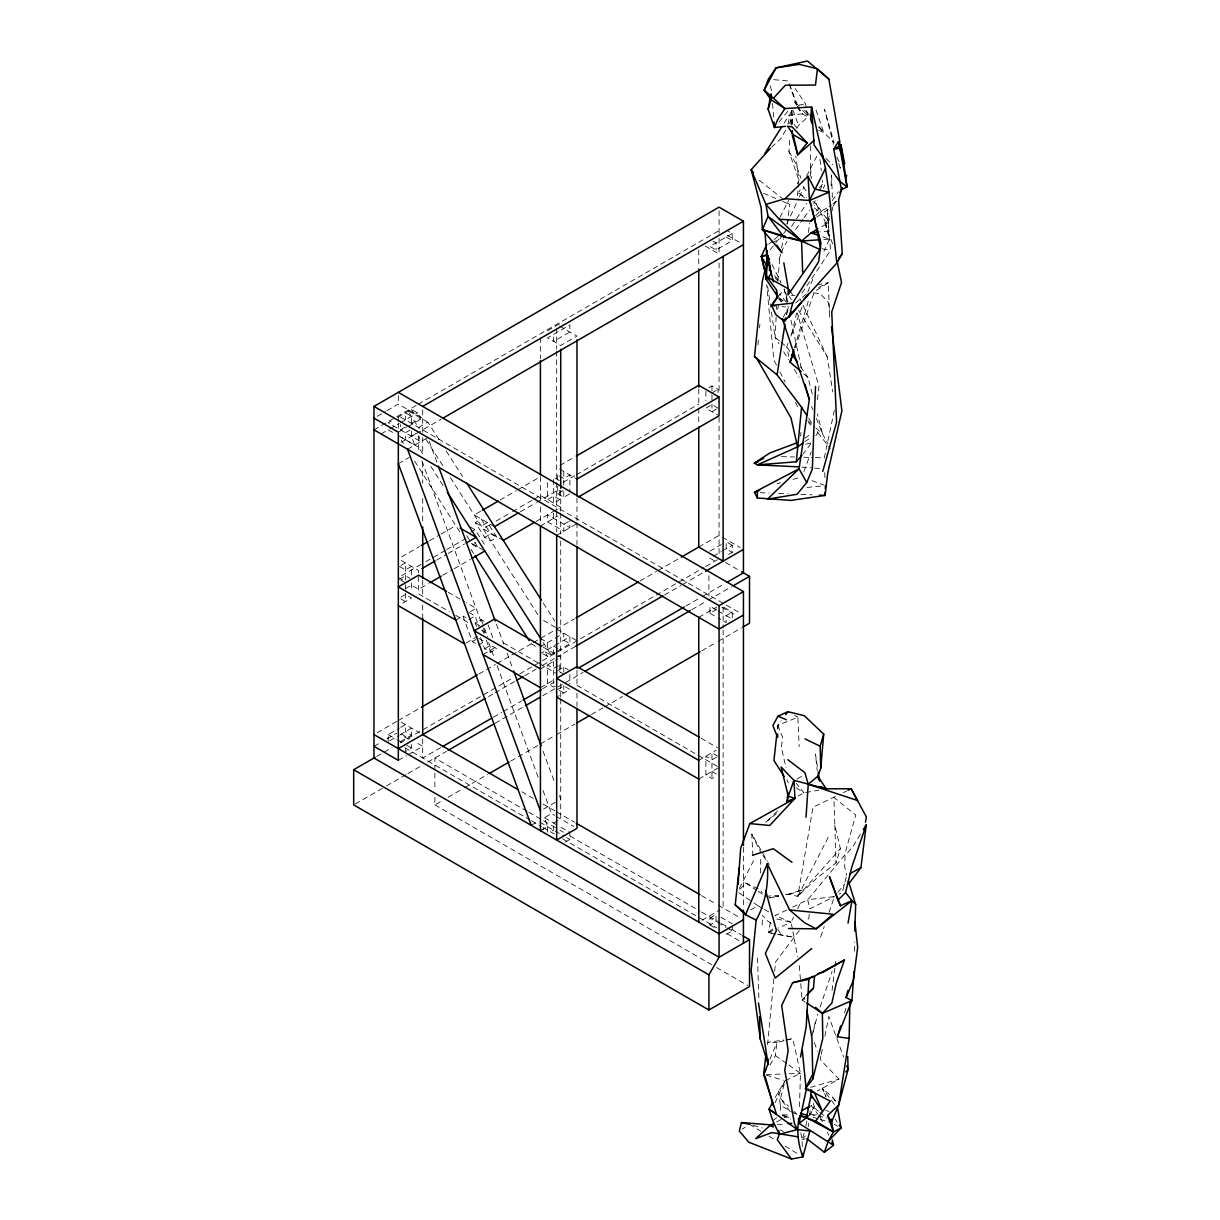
<?xml version="1.0" encoding="UTF-8"?>
<svg xmlns="http://www.w3.org/2000/svg" width="1220" height="1220" viewBox="0 0 1220 1220"><rect width="100%" height="100%" fill="white"/><g stroke="black" fill="none" stroke-linecap="round" stroke-linejoin="round"><path stroke-width="0.75" stroke-dasharray="5 3.75" d="M854.656 951.127L854.717 941.962M777.735 728.767L777.78 725.305L781.181 720.776M760.533 873.078L760.792 856.242M799.512 1106.693L800.442 1073.341L792.817 1038.647L785.528 1039.73M831.125 185.76L831.415 175.024M812.764 201.59L815.921 203.45L828.487 221.399L828.197 231.037L829.417 239.105L823.896 251.381M762.164 924.973L762.424 916.906M776.149 316.819L775.096 337.376L778.924 343.765M776.53 309.346L776.713 305.61M777.963 281.332L779.915 255.254M798.277 187.224L798.947 180.423L788.928 151.341L789.95 136.716M790.85 123.921L791.094 120.277L789.096 115.259L802.394 113.872L810.354 115.137M800.61 436.074L800.945 432.383M757.894 344.924L758.443 339.267M759.526 327.951L759.892 324.169M797.422 195.719L798.109 188.917M773.861 978.73L767.456 1046.028M774.639 971.242L775.6 961.863L799.71 929.884M777.369 729.011L777.78 725.305L797.895 717.268L799.146 746.64M817.43 399.596L819.001 386.511L797.209 313.006M809.256 914.344L808.814 918.004L806.542 920.978M808.204 1126.7L808.631 1123.178M769.972 1065.106L775.341 1055.559L776.957 1042.429L784.002 1040.752M832.055 990.472L834.831 968.207M835.059 966.347L835.761 960.78M787.174 224.144L789.782 204.502L785.421 201.041M809.714 1114.348L810.202 1110.734M808.341 232.486L809.729 223.123M786.381 314.745L787.54 307.226M785.924 894.611L789.569 894.29L797.743 896.41L813.008 807.198L836.981 795.776M828.014 213.149L825.925 224.312L828.197 231.037L819.626 231.968M771.772 933.209L768.432 932.537L770.964 919.529M805.902 1125.984L806.923 1120.799M820.923 1056.017L820.206 1059.616L838.963 1079.166L817.446 1090.954M821.289 1054.217L822.356 1048.819M824.872 1036.237L828.822 1016.473L843.599 1057.069M787.952 124.364L790.545 111.965M834.327 410.362L824.308 457.912L811.224 457.454M813.115 1032.318L817.659 1014.247M781.532 247.935L783.545 238.8M791.78 334.478L796.614 312.915M812.047 1035.719L815.86 1019.6M790.331 1111.71L780.51 1098.595L784.994 1080.752L800.442 1073.341L788.623 1064.968M846.207 877.195L842.257 892.476L839.116 894.123M794.403 347.944L808.738 299.647M844.514 1013.119L846.161 1007.659M828.227 837.362L797.743 896.41L816.256 878.644L835.99 862.937L840.382 848.647L834.846 825.315L833.839 797.346L855.754 815.097L844.469 855.464L807.686 899.765L788.425 909.281M786.412 314.882L788.516 308.37M777.491 309.224L778.65 305.717M820.084 1007.125L832.147 971.471M802.348 1146.571L802.013 1139.648L804.88 1131.153M820.633 937.052L824.232 926.498M829.036 912.423L834.434 896.578L807.686 899.765L809.912 908.824L834.434 896.578M795.089 347.868L814.213 292.144M803.873 471.576L811.209 451.949M779.107 258.914L780.907 254.126M781.517 252.525L783.926 246.15L787.113 241.636M788.059 343.293L786.702 346.831L789.767 360.54M790.789 336.217L803.05 304.36M807.823 291.976L813.282 277.825M829.569 218.7L827.023 225.181L815.921 203.45L817.568 200.08M829.341 215.955L825.925 224.312L818.498 228.613M769.942 1059.326L776.957 1042.429L767.334 1042.444L783.713 1040.004M813.755 203.984L815.25 200.66M819.733 190.655L822.722 183.991L822.295 180.209M775.051 1102.819L784.231 1082.445M786.824 223.962L798.536 198.692M799.313 197L804.01 186.889M804.392 197.686L798.551 193.187L800.152 189.786M806.542 176.183L817.43 155.062M823.302 188.292L824.949 184.922M833.412 205.936L835.868 200.949M792.375 928.938L791.063 922.244L793.519 917.226M797.621 908.854L800.076 903.837M813.328 1103.368L814.228 1106.83L809.47 1116.147L816.546 1114.76M739.305 888.45L753.213 861.335L753.014 857.706M779.931 217.343L788.577 200.568M797.224 183.778L798.947 180.423L795.76 155.992M775.081 1097.588L784.994 1080.752M785.665 130.113L781.151 138.317L771.696 147.101M789.294 123.555L791.094 120.277L796.767 127.81M783.179 317.246L788.212 308.248M796.858 128.512L798.597 125.447L807.793 116.922L805.566 103.898L795.15 88.526M860.359 834.404L853.497 845.597L845.079 855.998L844.636 866.459L846.649 875.502M810.827 443.79L803.202 453.87M815.844 435.784L817.857 432.566L815.814 429.409M807.61 1117.352L814.228 1106.83M784.063 123.205L789.096 115.259M791.566 226.462L795.577 220.302M796.584 218.761L806.603 203.344M802.074 293.029L830.561 250.359L827.084 208.056L831.415 204.99M782.645 234.987L779.793 239.12L771.863 242.688M783.606 233.615L786.458 229.497M832.299 200.583L838.567 191.631M795.638 229.589L803.096 219.051M804.163 217.541L809.5 210.008M770.201 249.81L779.488 238.205M797.743 896.41L840.382 848.647M785.909 293.044L787.739 301.736L784.246 289.11L777.475 297.436L780.952 301.523M837.942 892.278L844.987 883.661M779.031 121.939L788.212 110.822M805.23 1002.077L802.12 1000.034L807.503 993.858M800.808 1132.846L802.013 1139.648L805.368 1135.942M819.077 187.956L822.722 183.991M739.899 889.319L745.725 883.021L760.274 889.914L762.164 892.582M815.677 215.864L819.337 211.944L827.084 208.056M795.608 302.941L808.494 292.236M800.778 983.716L802.12 1000.034L804.636 997.411M777.628 810.919L765.367 822.631L778.055 812.215M802.12 1000.034L804.544 997.762L805.215 1001.391M768.691 244.122L772.794 240.737M774.151 239.623L778.253 236.238M816.271 211.167L818.986 208.94L814.609 205.57M775.752 933.91L768.432 932.537L772.855 928.938M772.717 1120.661L776.728 1117.734M832.863 203.969L838.628 199.897M804.803 441.762L810.614 437.675M804.803 438.361L811.041 434M816.836 217.053L830.408 207.964M742.248 1129.125L745.161 1127.204M816.317 290.436L828.304 282.735L829.661 317.52M377.224 416.264L385.337 411.567M386.969 410.637L398.33 404.064L422.7 418.14L408.075 426.573M373.976 429.852L416.706 405.192M418.353 404.232L719.068 230.61M391.33 421.007L388.189 422.821L420.747 441.625L418.78 436.272M397.598 417.392L411.384 409.432L417.469 412.939L420.747 418.079L406.748 426.176M547.536 330.818L562.161 322.385M381.082 433.954L387.579 430.202M389.76 428.952L399.169 423.508M400.374 422.821L417.469 412.939M732.259 233.538L709.933 246.44L716.033 249.947L732.259 240.584L732.259 233.538L726.174 230.031M405.147 427.091L400.374 429.852L400.374 424.575M398.33 432.2L406.458 427.503M410.012 430.141L405.437 432.78L405.437 439.81M418.643 427.503L427.854 422.181L441.152 443.012M415.959 433.573L411.384 436.211L414.663 445.132L400.739 437.095M401.182 442.28L441.06 419.253M407.556 449.234L427.854 437.522M398.33 463.691L409.264 457.378M401.624 556.884L419.68 546.453M429.531 540.765L439.368 535.077M441.015 534.131L455.792 525.606M480.695 511.226L474.229 514.962L487.436 522.572L496.86 537.349L490.775 540.872L484.675 537.349L475.251 522.572L481.336 519.064L490.775 533.826L496.86 537.349M500.063 500.047L516.212 490.714M517.829 489.784L538.813 477.661M559.934 465.476L574.635 456.982M400.877 565.516L405.437 562.878L405.437 583.267M708.927 387.67L711.962 385.901L718.062 389.424L718.062 393.175M470.508 532.347L475.068 529.709L484.508 544.486M487.436 522.572L481.336 526.095L475.251 522.572M711.962 392.932L718.062 389.424M401.563 575.657L424.163 562.618M425.78 561.673L445.163 550.495M446.779 549.564L464.53 539.301M489.54 524.875L482.983 528.657L503.28 540.384M496.113 521.077L510.89 512.553M512.522 511.592L532.225 500.23M533.872 499.285L540.429 495.488L560.727 507.2L554.17 510.997M563.213 482.342L574.635 475.739M576.267 474.793L698.77 404.079M399.352 579.286L405.437 575.764L410.012 578.402M436.699 560.071L446.535 554.383M448.182 553.438L464.606 543.952M520.376 511.759L534.894 503.372M536.51 502.442L559.126 489.388M557.692 486.231L557.692 493.734L563.777 490.211M483.41 550.205L471.637 543.403L472.323 544.486L475.373 542.717M484.675 537.349L490.775 533.826M405.437 588.665L411.536 585.142L418.643 589.245L428.327 583.648M559.721 490.211L559.721 499.59L553.636 503.113L553.636 477.325L559.721 480.832M557.692 493.734L563.777 497.241L569.862 493.734M716.536 409.051L711.962 411.689L711.962 404.186M400.877 597.159L405.437 594.521L411.536 598.044L401.182 604.007M442.86 575.26L452.544 569.664M454.16 568.733L470.31 559.416M536.114 521.428L553.636 511.302M540.429 525.957L557.891 515.877M568.352 521.565L563.777 524.203L563.777 531.234L547.536 521.855L547.536 514.825L569.862 527.711L569.862 520.681M556.671 535.336L576.968 523.609M455.792 620.08L462.899 615.978L465.933 617.732M470.401 611.632L476.09 608.353L466.238 602.665M468.983 619.486L475.068 615.978L479.475 627.949M476.501 626.531L475.251 623.1L481.336 619.592L487.436 623.1M465.964 643.047L477.737 636.26M462.899 615.978L472.323 641.629L476.898 639.005M478.408 645.151L484.508 641.629L478.408 638.121M484.675 648.765L490.775 645.258L496.86 648.765L490.775 652.288L484.675 648.765L480.283 636.794M482.983 654.53L496.174 646.905L496.86 648.765M377.224 732.701L396.713 721.447M398.33 720.517L419.726 708.164M478.926 673.974L495.381 664.488M497.028 663.528L510.189 655.933M511.82 654.987L531.569 643.596M533.216 642.65L555.054 630.038M556.244 629.352L574.33 618.906M640.119 580.918L656.573 571.417M658.221 570.472L679.601 558.135M698.77 547.063L719.068 535.336M388.189 741.607L388.189 734.577L399.169 728.233M400.739 727.333L405.437 724.619L405.437 731.649L411.536 735.157L411.536 728.126L400.374 734.577L411.536 741.028M539.911 646.981L563.777 633.195L563.777 640.225L569.862 643.748L569.862 636.718L541.588 653.035M709.933 551.165L721.31 544.593M373.976 746.289L380.472 742.553M386.969 738.801L396.713 733.174M389.76 740.708L399.169 735.263M713.182 556.32L721.31 551.623M722.53 550.921L732.259 545.294L732.259 552.324L727.394 555.146M400.374 741.607L411.536 735.157M543.113 653.92L547.688 656.558L555.603 651.983M556.884 651.251L569.862 643.748M376.705 756.446L392.047 747.586M400.267 742.843L513.65 677.375M519.781 673.837L703.986 567.483M705.633 566.538L717.421 559.721M488.488 696.589L493.429 693.738M495.061 692.792L514.809 681.4M524.676 675.697L536.19 669.048M542.763 665.251L554.276 658.602M555.923 657.656L575.657 646.264M664.488 594.979L680.928 585.493M682.575 584.533L703.955 572.195M540.429 668.941L557.891 658.861M411.536 744.535L411.536 748.058L405.437 751.566L405.437 748.058M558.196 665.723L553.636 668.362L547.536 664.839L547.536 683.596L553.636 687.104L558.196 684.466M398.33 760.365L406.458 755.668M408.075 754.738L422.7 746.289L416.203 742.553M557.692 670.695L563.777 667.188L568.352 669.826M540.429 687.699L553.636 680.074M440.786 747.57L422.7 758.016L422.7 737.917M493.429 717.177L501.649 712.434M503.296 711.489L521.382 701.042M542.763 688.69L554.276 682.041M685.869 606.081L700.661 597.525M702.308 596.58L723.689 584.243M355.325 803.949L384.925 786.854M386.572 785.909L406.306 774.517M407.953 773.556L421.113 765.962M427.686 762.164L446.413 751.352M495.122 723.231L524.722 706.151M542.808 695.705L583.145 672.418M691.862 609.649L706.685 601.079M708.332 600.133L731.405 586.82M557.692 689.452L563.777 685.93L569.862 689.452L556.671 697.077M698.77 617.366L716.628 607.057M716.43 609.985L709.933 606.233L709.933 613.263L716.033 609.756L716.033 606.233M718.062 610.93L732.259 619.135L732.259 612.104L726.174 615.612L726.174 622.642L718.062 617.961M434.869 797.392L434.869 804.895L441.472 801.098M448.06 797.285L462.883 788.73M464.53 787.769L487.588 774.456M510.661 761.143L538.66 744.978M540.308 744.032L555.13 735.462M556.778 734.516L574.894 724.055M591.38 714.539L602.909 707.89M604.556 706.929L622.673 696.467M701.744 650.824L716.567 642.254M718.214 641.308L741.287 627.995M543.556 809.104L557.616 800.991M531.218 825.361L538.31 821.258M541.588 830.179L547.688 826.657L544.41 817.736L551.516 813.633L554.582 815.402M540.429 830.683L547.536 826.58L547.536 833.611M557.891 820.602L553.636 823.058L553.636 830.088L549.061 832.726M698.77 760.35L716.231 750.285M565.302 842.105L569.862 839.467L569.862 832.437L560.117 826.809M716.536 757.132L711.962 759.77L705.877 756.263L705.877 775.005L711.962 778.528L716.536 775.889M698.77 779.107L719.068 767.395M702.018 920.215L719.876 909.906M709.933 917.989L716.033 914.481L716.033 921.512L709.933 925.019L709.933 917.989L716.43 921.74M726.174 934.398L732.259 930.89L732.259 925.614M797.133 778.878L801.784 776.316M776.667 1121.851L786.671 1116.452L791.307 1118.77M797.88 796.096L804.01 792.832L818.803 790.179M750.635 909.8L758.321 905.941L762.896 908.549M843.264 792.664L846.405 791.109M818.406 287.493L828.304 282.735L818.33 284.641M786.763 910.059L775.127 915.519L791.063 922.244L778.131 928.13M768.432 932.537L776.515 928.862M823.851 239.486L829.417 239.105L824.949 222.833L828.487 221.399M789.569 894.29L803.202 889.67L785.878 894.946M810.568 1087.355L838.963 1079.166M777.109 483.7L780.647 482.724M793.03 479.353L800.106 477.416M805.734 444.248L811.163 442.814M785.771 1040.324L792.817 1038.647M802.013 1139.648L805.139 1138.961M798.612 105.271L805.566 103.898M778.573 896.105L769.225 897.859L778.467 896.243M786.061 894.702L793.534 893.299M806.999 487.436L823.576 485.789M777.247 1124.748L784.506 1124.047M765.901 896.364L778.65 895.251M766.495 1074.591L781.578 1074.027M789.126 1073.753L800.442 1073.341M782.477 1114.836L789.37 1115.019M781.517 456.615L794.51 456.982M803.797 457.241L809.363 457.408M760.075 492.651L769.362 493.032M778.65 493.429L787.937 493.825M800.93 494.374L812.078 494.847M801.708 467.108L812.718 467.992M814.548 468.129L820.053 468.571M773.754 79.666L788.227 80.932L796.462 105.149M791.399 295.286L794.83 295.652M782.096 306.586L785.604 306.967M813.465 292.815L820.069 293.608L828.456 302.469L829.615 311.801M809.47 1113.784L827.373 1118.145M778.421 934.535L794.022 937.311L797.621 956.754M777.567 934.245L794.022 937.311L792.71 930.616M822.265 248.788L830.561 250.359M776.713 918.919L791.063 922.244M782.234 1115.217L786.671 1116.452M753.167 1125.359L762.21 1128.012M766.312 1075.155L783.301 1080.249M813.054 1117.23L818.437 1118.847M820.221 1119.396L830.972 1122.629M825.772 1110.429L829.081 1111.45M822.753 236.848L829.417 239.105M811.956 480.649L823.729 484.98M818.696 130.372L823.698 132.416L834.053 142.557L824.445 109.281L833.55 144.311M782.416 1115.507L790.712 1119.075M763.613 193.248L775.828 198.494M782.813 201.498L789.782 204.502M780.114 1129.934L783.469 1131.428M834.343 1124.413L837.698 1126.197M778.955 298.26L786.412 302.346L779.793 294.005M794.586 715.423L797.895 717.268M778.528 1090.985L780.327 1105.305L789.965 1110.718M791.566 1111.618L797.987 1115.232L793.961 1111.389M797.301 106.689L802.394 113.872L807.793 116.922M764.421 909.418L769.012 912.026M727.196 235.308L740.189 242.81M726.174 237.061L732.259 240.584M712.983 241.163L716.033 242.917L716.033 249.947M705.267 246.089L719.876 254.523M718.062 408.182L711.962 404.659L705.877 408.182L717.65 414.968M559.522 326.014L576.968 336.095L560.727 345.473L547.536 337.848L569.862 324.962L569.862 331.992L553.636 341.371L553.636 334.341M722.316 537.212L740.189 547.521M732.259 545.294L726.174 541.787L726.174 548.817L732.259 552.324M725.488 562.481L740.189 570.96M559.522 468.998L576.968 479.079M709.933 558.196L714.508 560.834M559.217 475.861L563.777 478.499L569.862 474.976L569.862 491.858M427.854 422.181L407.556 410.469L418.796 428.083M559.721 499.59L553.636 496.067L547.536 499.59L547.536 482.708M723.125 603.305L398.33 415.791L398.33 421.434M726.251 605.105L740.311 613.218M724.146 607.408L732.259 612.104M721.92 607.301L736.529 615.734M709.933 613.263L716.43 617.015M398.33 435.57L418.643 447.282L422.73 453.688M388.189 429.852L392.886 432.566M490.272 524.219L494.542 526.674M470.508 527.07L475.068 529.709M472.323 544.486L478.408 547.993L473.848 540.841M543.556 620.492L557.616 628.62M556.671 629.093L576.968 640.82M540.429 638.472L547.536 642.574L547.536 649.604M557.891 648.552L553.636 646.097L553.636 653.127M401.182 560.422L418.643 570.487L418.643 593.942L449.311 611.647M448.182 592.249L464.606 601.719M542.976 646.966L560.727 657.229M701.103 738.268L717.436 747.692M399.352 566.4L405.437 569.908L411.536 566.4L411.536 575.764M531.218 643.794L538.31 647.896M468.983 612.455L475.068 615.978M718.062 756.263L711.962 752.74L711.962 778.528M398.33 577.533L404.018 580.812M400.877 580.171L405.437 582.794M475.251 623.1L481.336 626.622M559.217 671.579L563.777 674.218M455.777 615.368L468.693 622.825M481.61 630.283L484.828 632.158M503.28 642.803L537.745 662.704M539.392 663.649L555.801 673.135M576.968 685.35L696.208 754.189M697.84 755.134L717.436 766.45M711.962 771.497L716.536 774.136M400.877 598.913L405.437 601.551L405.437 584.67M559.217 690.337L563.777 692.975L563.777 685.472M472.323 641.629L475.373 643.397M401.182 722.149L419.512 732.732M521.733 791.765L533.292 798.429M543.205 804.148L554.749 810.827M556.411 811.773L574.559 822.249M701.668 895.648L716.521 904.218M718.183 905.179L740.311 917.943M556.122 816.302L573.72 826.459M720.898 917.287L732.259 923.845M401.578 734.104L409.707 738.801M544.41 817.736L558.501 825.879M527.131 811.285L434.869 758.016L434.869 771.147M528.779 812.23L541.954 819.84M543.601 820.785L558.424 829.341M560.071 830.302L563.365 832.208M569.953 836.005L700.097 911.142M701.744 912.087L719.861 922.549M721.523 923.51L729.758 928.268M731.405 929.213L741.287 934.916M717.65 922.442L726.174 927.368M727.394 928.069L732.259 930.89M388.189 734.577L396.027 739.106M397.598 740.006L405.147 744.368M406.748 745.298L411.536 748.058M539.85 822.143L563.777 835.959M566.614 837.591L569.862 839.467M404.903 747.753L529.8 819.855M531.447 820.801L541.299 826.489M542.946 827.45L554.444 834.084M562.664 838.826L717.131 928.008M726.998 933.696L740.143 941.291M709.933 925.019L716.43 928.771M434.869 804.895L714.92 966.576M716.567 967.536L747.875 985.607M798.551 193.187L806.451 197.853M749.553 1124.306L760.853 1131.23M768.936 1136.171L775.401 1140.136M785.085 1146.068L798.002 1153.998M796.157 787.846L804.01 792.832L796.248 783.316M745.725 883.021L756.583 890.203M758.138 891.225L762.79 894.321M739.045 892.842L752.389 901.915M753.868 902.922L758.321 905.941M771.208 923.403L766.617 920.261L762.47 915.29M775.341 1055.559L787.159 1063.916M818.406 1111.145L810.949 1105.32L817.949 1114.18M819.901 1112.304L824.385 1115.812M759.282 180.24L783.972 199.882M814.259 207.827L819.337 211.944M779.443 340.914L775.096 337.376L770.964 309.087M780.891 342.103L786.702 346.831L789.889 351.421M796.69 105.011L794.784 102.053L799.039 105.621M804.697 110.379L808.936 113.948M803.873 373.93L807.991 377.438L812.688 395.661M832.421 1097.207L836.585 1102.468L832.421 1097.207L822.234 1088.148L825.787 1096.307M807.762 420.625L814.487 426.68M815.829 427.9L822.539 433.954L827.861 443.668M778.97 297.619L784.002 302.194M780.51 1098.595L788.577 1106.265M825.879 158.356L832.62 164.791M774.502 275.796L780.708 282.232M794.784 102.053L797.422 104.813M802.668 110.334L807.93 115.854M818.437 126.895L823.698 132.416L815.692 109.053M808.448 422.577L810.873 425.292M775.188 277.748L777.46 280.585M819.245 126.666L823.698 132.416M817.857 432.566L830.286 448.67M778.833 297.985L782.218 302.469M834.419 1104.374L822.234 1088.148L826.001 1096.643M790.529 291.809L792.71 294.783M762.942 855.495L769.24 864.431M803.187 186.523L806.374 191.098M800.549 366.717L807.991 377.438M789.401 296.567L791.46 299.556M777.78 929.427L781.761 935.191M808.692 418.368L811.742 423.096M835.426 1119.243L837.301 1122.156M797.636 106.491L802.394 113.872M446.261 451.019L462.609 476.639M543.357 603.183L554.597 620.812M411.384 409.432L414.663 414.571M425.963 439.291L443.333 466.528M450.485 477.737L540.429 618.692M430.904 466.513L444.187 487.329M543.327 642.696L551.516 655.521L544.41 651.419L547.688 656.558M466.665 535.611L470.432 541.528M401.395 440.374L403.454 443.577M414.693 461.19L460.687 533.277M470.905 549.29L473.97 554.093M798.52 310.444L827.236 356.865L832.772 391.94M783.713 351.741L788.516 359.732M794.266 369.325L799.054 377.315M752.923 855.891L751.749 834.129L767.395 861.244M788.928 151.341L795.318 162.626L800.899 178.227M776.5 365.1L773.907 360.037L766.633 284.565M779.946 371.856L785.131 381.997M795.486 402.264L798.947 409.02M836.905 157.227L840.458 164.303M772.046 264.526L780.998 282.552M751.749 834.129L760.838 852.505M799.847 298.519L802.257 303.673M803.065 305.381L827.236 356.865M820.297 1117.139L822.615 1122.11M827.282 1132.038L828.837 1135.347M786.87 779.702L788.303 782.874M777.78 725.305L782.538 737.063L781.41 747.433L786 767.761M811.544 406.291L812.916 409.752M816.348 418.399L822.539 433.954L817.385 413.9M789.523 84.317L797.239 104.569M797.88 106.262L799.802 111.325M792.924 110.059L798.597 125.447M429.166 441.091L437.019 462.471M496.403 624.106L503.784 644.191M507.062 653.096L512.949 669.124M543.068 751.078L554.841 783.148M559.431 795.623L560.727 799.176M488.061 624.808L493.093 638.502M481.336 619.592L483.852 626.439M484.477 628.147L487.619 636.703M421.906 460.886L482.967 627.049M483.44 628.346L485.407 633.698M488.671 642.604L494.558 658.632M497.18 665.769L538.416 778.009M543.007 790.468L551.516 813.633M482.586 630.023L483.852 633.47M486.338 640.225L490.775 652.288M824.949 222.833L832.635 244.015M814.38 1042.536L817.293 1051.076M838.78 163.632L840.641 170.037L840.549 167.171M770.155 85.644L771.528 90.493M784.246 289.11L788.227 307.455M791.018 320.311L801.372 368.043M817.4 766.663L815.463 753.99L817.217 770.689M767.654 286.441L770.689 307.196M791.094 120.277L791.841 125.904M819.993 159.454L821.258 170.785M810.537 167.689L811.498 178.577M799.268 965.584L800.625 981.902M772.55 103.441L773.724 118.249M824.674 472.674L824.995 478.209M791.856 110.364L792.649 125.248M780.327 1105.305L780.678 1112.899M757.483 957.883L758.992 1001.391M831.628 175.177L832.33 197.548M832.62 206.866L832.741 210.602M834.846 825.315L835.99 862.937M791.749 110.334L792.161 125.096M810.354 145.927L810.507 176.305M743.438 847.381L743.438 908.32M723.125 607.118L723.125 628.071M723.125 629.977L723.125 908.031M719.068 210.785L719.068 236.329M719.068 238.235L719.068 255.376M719.068 262.986L719.068 392.504M719.068 417.255L719.068 555.176M711.962 385.901L711.962 393.404M711.962 394.807L711.962 402.31M708.927 575.733L708.927 596.092M705.877 391.3L705.877 400.678M698.77 249.947L698.77 267.088M698.77 388.982L698.77 406.123M698.77 408.029L698.77 423.264M576.968 497.974L576.968 520.833M576.968 522.739L576.968 544.562M576.968 670.268L576.968 685.503M576.968 693.112L576.968 706.441M569.862 674.446L569.862 683.825M563.777 471.454L563.777 488.336M563.777 491.614L563.777 497.241M563.777 667.188L563.777 674.69M560.727 490.211L560.727 511.165M560.727 513.071L560.727 534.024M560.727 540.902L560.727 672.312M560.727 683.734L560.727 697.077M560.727 698.968L560.727 818.955M559.721 664.839L559.721 672.342M557.692 474.976L557.692 484.355M556.671 328.18L556.671 349.133M556.671 351.04L556.671 480.543M556.671 482.449L556.671 509.106M556.671 511.012L556.671 531.966M553.636 513.071L553.636 518.332M553.636 661.332L553.636 687.104M540.429 337.559L540.429 358.512M540.429 476.593L540.429 499.437M540.429 507.062L540.429 522.297M434.869 773.022L434.869 789.889M422.7 409.767L422.7 435.57M422.7 437.477L422.7 454.618M422.7 462.228L422.7 483.181M422.7 498.416L422.7 523.182M422.7 580.308L422.7 597.449M422.7 605.074L422.7 618.403M418.643 435.799L418.643 451.979M411.536 423.401L411.536 416.371L405.437 412.863L405.437 419.893M411.536 431.026L411.536 436.303M411.536 583.038L411.536 590.541M398.33 395.692L398.33 404.064M398.33 423.309L398.33 433.771"/><path stroke-width="1.5" d="M838.155 142.054L844.713 163.876L840.976 145.134L838.155 142.054L833.748 149.191L841.48 189.695L838.628 199.897L842.288 253.775L836.874 263.002L784.307 321.394L775.737 314.486L771.574 305.457L777.704 296.49L776.469 289.826L766.663 276.757L766.709 254.172L764.848 230.488M831.476 326.746L841.891 410.82L827.77 472.826L825.071 495.411L790.895 500.413L757.346 497.989L757.391 490.638L799.054 468.8L809.333 399.367L805.032 384.392M854.793 930.982L855.678 904.477L848.342 880.931M777.659 733.952L777.597 737.414L772.87 725.488L777.994 716.14L787.967 711.717L804.209 715.652L823.713 734.104L820.74 768.234L817.812 776.255L808.235 784.231L806.023 817.247M806.71 1138.611L824.369 1152.275L828.258 1141.203L833.428 1131.962L827.724 1115.354L838.659 1105.106L849.166 1038.403L849.867 1002.489M799.207 1117.794C796.37 1131.016 798.139 1144.055 802.851 1156.956L791.521 1159L748.836 1142.24L739.32 1131.062L741.455 1122.568L773.632 1125.099M777.704 296.49L765.824 278.861L767.365 250.817M825.193 492.133L825.071 495.411L819.504 495.167M825.299 488.869L825.421 485.606M815.524 386.603L812.322 469.136L806.71 482.556L797.118 494.252L767.456 499.163L799.054 468.8L806.71 482.556M771.36 94.199L771.101 99.781L768.142 109.221L774.441 127.505L785.695 126.331M765.824 278.861L767.166 254.69L761.341 256.322L766.8 278.739L761.341 256.322L766.831 244.412M812.368 976.32L808.829 979.355L806.222 1026.66L800.518 1057.038M787.739 792.344L787.159 801.814L794.982 798.353L793.93 780.342L781.09 766.999L788.288 796.248L787.159 801.814L790.224 800.183M738.069 884.439L740.662 848.357L749.812 823.591L794.982 798.353L788.288 796.248L793.93 780.342L826.214 788.837L851.133 788.776L857.584 800.534L808.235 784.231L804.88 772.702L787.8 759.679M854.03 971.272L851.911 1000.598L837.362 1036.756L849.166 1038.403M839.909 142.465L828.868 79.117L807.442 61L776.072 67.862L768.325 79.193L764.162 90.234L771.101 99.781L784.902 108.565L811.605 106.994L814.091 145.058L839.345 181.124L847.092 186.934L840.504 151.326L840.976 145.134L833.748 149.191L839.894 148.215L840.976 145.134L847.092 186.934L841.48 189.695M756.156 920.124L745.527 914.726L767.304 863.79C768.783 882.731 765.535 903.639 756.156 920.124L751.108 970.571L760.304 1039.226L768.066 1063.931L763.628 1074.53L776.408 1113.967L769.058 1109.148L772.504 1102.544M796.568 442.951L769.85 452.971L754.265 463.173L757.376 464.881L796.309 461.785L801.586 407.312L777.094 374.845L754.494 356.621L762.302 281.378L765.184 269.467L765.55 273.25M807.152 994.788L813.45 988.215L814.563 976.046M764.818 273.25L765.184 269.467M745.527 914.726L735.233 904.813L739.228 867.801M776.774 734.577L773.938 760.533L784.201 776.484M764.604 1074.652L763.628 1074.53L766.023 1053.76M817.43 68.823L815.478 85.08L785.36 85.217L773.465 98.256L764.162 90.234L776.072 67.862L799.344 64.37L817.43 68.823L828.868 79.117M848.845 883.722L860.939 867.664L866.246 824.812L863.303 829.6M865.514 822.311L866.322 816.79L851.133 788.776L847.991 790.331M777.094 374.845L784.933 324.139M848.022 923.144L851.987 900.619L845.567 892.552L851.789 867.054L866.246 824.812M768.142 109.221L770.857 94.23M824.369 1152.275L833.504 1145.275L799.054 1123.361L806.527 1117.703L811.071 1094.706L810.736 1089.582L814.518 1092.876L830.195 1101.157L815.692 1121.073L799.695 1115.72M806.328 1087.477L812.84 1078.922L822.798 1038.464L822.356 1013.362L831.842 1003.13L836.34 983.061L844.453 959.987L812.886 976.961L792.603 982.756L781.669 1005.494L788.151 1050.664L784.765 1070.321L794.464 1123.666L797.346 1129.613L809.836 1130.986L802.851 1156.956L802.684 1153.495M801.25 302.56L789.172 316.895L792.634 303.139L818.666 261.675L820.968 242.81L809.47 200.492L808.052 176.29L785.146 198.677L765.916 204.381L751.184 169.687L770.354 148.367M845.948 178.166L846.695 175.146M806.801 1003.099L822.356 1013.362L851.911 1000.598L846.101 997.502L847.885 990.427M822.737 471.393L836.615 422.12L831.735 311.969L841.541 282.506L837.271 262.224M820.74 768.234L820.16 746.213L823.713 734.104M801.128 371.597L790.148 362.248L793.869 349.728M837.362 1036.756L840.671 1025.852M809.333 399.367L782.34 318.74L784.307 321.394L785.36 318.13M790.148 362.248L793.854 351.467M763.628 1074.53L765.733 1069.452M776.85 245.113L781.928 252.708L762.409 229.68L768.036 216.382L765.916 204.381L779.29 219.28L801.586 241.041L820.465 249.795M846.101 997.502L853.42 980.316L857.675 947.284L854.869 921.817M839.939 192.653L842.379 187.666M806.069 1087.264L812.718 1074.256M789.172 316.895L791.673 312.122M812.322 124.181L810.537 119.072L811.605 106.994L825.467 168.512L809.47 200.492L811.712 205.768M708.927 1009.992L708.927 974.841L719.068 957.258L719.068 605.654L373.976 406.412L373.976 758.016L719.068 957.258L749.522 939.674L749.522 986.553L708.927 1009.992L353.678 804.895L353.678 769.728L375.058 757.391M767.975 278.648L771.162 273.188L767.166 254.69L769.606 259.616M784.307 321.394L786.26 318.237M764.955 153.384L782.051 126.377M775.081 305.839L771.574 305.457L777.475 297.436L776.118 292.251M785.695 714.737L787.967 711.717M789.081 126.377L792.1 126.865L807.198 142.938L797.727 154.833L792.466 136.152L792.314 130.616M803.66 299.693L808.494 293.944M838.674 258.076L842.288 253.775M796.309 461.785L802.058 455.182M779.29 219.28L810.812 221.094L814.457 217.175M794.982 798.353L769.698 825.467L749.812 823.591M845.811 1071.861L848.083 1069.437L847.732 1056.581M828.258 1141.203L841.053 1127.981L837.744 1108.797M845.567 892.552L837.804 900.314L840.504 905.743L851.987 900.619L855.678 904.477M807.503 1108.705L809.79 1106.448M773.327 1123.65L770.003 1125.45L755.683 1138.672L771.803 1132.572L797.819 1136.796M808.586 992.622L813.45 988.215M814.335 140.239L797.727 154.833L793.153 134.551L787.571 126.133M811.727 948.58L775.249 978.043L765.397 953.445L776.393 930.509L765.687 890.722M851.987 900.619L816.165 928.816L788.486 928.557M798.032 466.818L757.376 464.881L797.56 446.871L803.355 442.784M810.812 221.094L815.326 218.06M757.346 497.989L754.494 492.407L757.391 490.638M801.692 1110.779L809.409 1106.235M373.976 406.412L719.068 207.171L743.438 221.232L743.438 572.836L726.983 582.337M422.7 406.412L743.438 221.232M442.707 418.308L743.438 244.686M817.019 229.467L811.071 232.913L801.586 241.041L802.653 272.045M421.312 545.508L427.884 541.711M482.312 510.296L498.462 500.978M576.267 456.036L698.77 385.322L719.068 397.034L719.068 415.791L578.6 496.891M421.922 568.596L435.052 561.017M466.238 543.007L476.09 537.318L460.047 528.062M494.542 526.674L518.759 512.69M576.968 479.079L719.068 397.034M429.943 582.718L441.243 576.191M471.911 558.486L484.828 551.028M503.28 540.384L534.467 522.374M421.358 707.219L477.279 674.934M575.977 617.961L638.472 581.864M681.248 557.174L699.334 546.728M398.33 748.638L485.194 698.496M516.457 680.455L523.029 676.642M575.657 646.264L662.841 595.939M705.602 571.25L743.438 549.396M442.433 746.625L491.782 718.138M523.029 700.097L541.116 689.651M578.951 667.797L684.222 607.026M448.06 750.407L494.176 723.78M525.484 705.709L540.308 697.138M584.792 671.473L690.215 610.595M733.052 585.875L749.522 576.358L749.522 623.237L742.934 627.049M719.068 605.654L743.438 591.593L743.438 845.475M743.438 615.033L719.068 629.093L373.976 429.852M489.235 773.51L508.999 762.103M576.541 723.109L589.733 715.5M625.967 694.576L700.097 651.77M743.438 919.758L719.068 933.818L373.976 734.577M844.453 959.987L822.86 972.37L817.979 973.529M849.821 873.764L860.939 867.664M763.796 458.201L754.265 463.173L757.894 462.151M754.494 492.407L759.694 490.226M752.511 855.281L773.297 848.708L791.978 862.296M792.603 982.756L808.829 979.355M767.883 255.239L761.341 256.322L766.8 265.868M771.574 305.457L792.634 303.139M817.918 232.166L811.071 232.913L819.413 235.719M788.135 1123.696L791.765 1123.33M820.145 239.745L801.586 241.041L783.88 236.97L762.409 229.68L761.219 207.979L751.184 169.687L753.502 172.706M785.146 198.677L809.47 200.492L828.929 192.211L825.467 168.512M789.63 909.952L832.97 914.253L816.165 928.816L804.483 922.732L789.63 909.952L767.304 863.79M808.906 1089.353L805.246 1088.896L814.518 1092.876L822.219 1111.115L811.071 1094.706L811.971 1098.168M741.455 1122.568L749.553 1124.306M799.588 1115.583L807.61 1117.352M762.409 229.68L785.558 236.39M789.126 237.427L801.586 241.041L768.036 216.382L783.88 236.97M800.427 1113.189L807.655 1115.568M820.45 786.595L826.214 788.837L817.812 776.255L818.681 779.702M777.994 716.14L786.32 719.754M770.003 1125.45L773.373 1126.945M805.017 738.908L820.16 746.213M806.527 1117.703L833.428 1131.962L841.053 1127.981L839.177 1125.069M741.501 571.738L749.522 576.358M398.33 392.352L743.438 591.593M373.976 418.14L398.33 432.2L398.33 760.365L373.976 746.289M446.535 591.288L418.643 575.184L398.33 586.896L455.792 620.08M541.36 646.036L494.542 618.997L474.229 630.725L540.429 668.941M699.472 737.322L576.968 666.593L556.671 678.32L698.77 760.35M398.33 605.654L464.53 643.87M482.983 654.53L540.429 687.699M556.671 697.077L698.77 779.107M518.439 789.859L422.7 734.577L422.7 618.403M576.221 823.21L700.021 894.687M742.934 935.877L749.522 939.674M353.678 769.728L708.927 974.841M793.153 134.551L807.198 142.938M815.692 1121.073L833.428 1131.962L831.155 1119.121M766.663 276.757L788.349 288.85L790.529 291.809M754.494 356.621L756.613 358.131L791.002 417.926L797.56 446.871M735.233 904.813L744.474 912.895M815.509 1007.354L822.356 1013.362M773.465 98.256L784.902 108.565L777.75 119.453L774.441 127.505L774.014 121.954M791.521 1159L777.323 1139.877L779.305 1134.264L778.665 1130.635M792.024 354.486L797.346 362.126M801.586 407.312L806.664 415.212M466.696 483.059L541.314 599.981M447.252 492.133L541.284 639.493M474.992 555.695L529.175 640.591M808.052 176.29L814.457 188.978L828.929 192.211L836.874 263.002M827.724 1115.354L831.338 1122.629L838.659 1105.106L848.083 1069.437L846.802 1065.899M831.948 1141.966L833.504 1145.275L832.284 1139.846M840.504 905.743L829.463 876.646L837.21 898.621M438.331 466.025L495.274 621.026M513.605 670.909L541.101 745.74M407.556 449.234L540.429 810.904M398.33 463.691L531.218 825.361M822.326 154.742L823.378 158.142M765.108 1076.406L773.526 1106.22M773.419 281.85L766.709 254.172M812.489 209.474L820.602 248.483L787.967 294.935L788.349 288.85L783.819 262.849M839.894 148.215L840.504 151.326M806.893 1010.495L811.94 1037.778L812.84 1078.922M758.474 1002.947L768.066 1063.931L767.883 1058.563M818.223 772.107L819.611 781.151M767.166 254.69L768.752 265.335M798.414 1118.481L799.054 1123.361L806.222 1089.902L802.303 1050.435M759.511 1016.534L760.304 1039.226M769.53 261.934L769.53 270.657M743.438 910.227L743.438 943.197M723.125 256.398L723.125 561.124L698.77 547.063L698.77 427.076M698.77 268.995L698.77 387.075M698.77 617.366L698.77 922.091M576.968 339.907L576.968 496.067M576.968 546.468L576.968 668.362M576.968 708.347L576.968 828.334L556.671 840.062L556.671 535.336M560.727 349.286L560.727 488.305M540.429 360.418L540.429 474.687M540.429 525.957L540.429 830.683M422.7 526.979L422.7 578.402M797.346 1129.613L779.305 1134.264L772.717 1120.661L769.058 1109.148L797.346 1129.613"/></g></svg>
